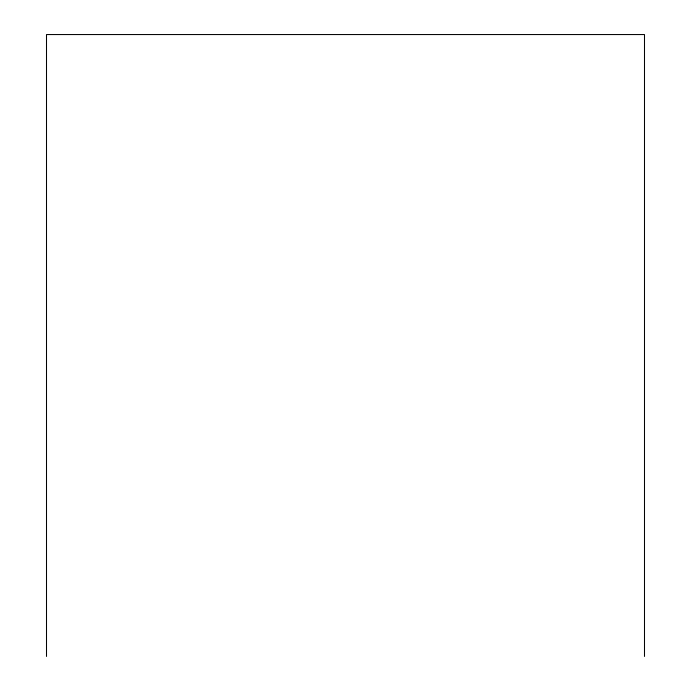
<?xml version="1.0" encoding="UTF-8"?>
<svg xmlns="http://www.w3.org/2000/svg" width="691" height="691" viewBox="0 0 691 691"><rect width="100%" height="100%" fill="white"/><g stroke="black" fill="none" stroke-linecap="round" stroke-linejoin="round"><path stroke-width="1.04" d="M644.496 656.45L644.496 34.55L46.504 34.55L46.504 656.45"/></g></svg>
